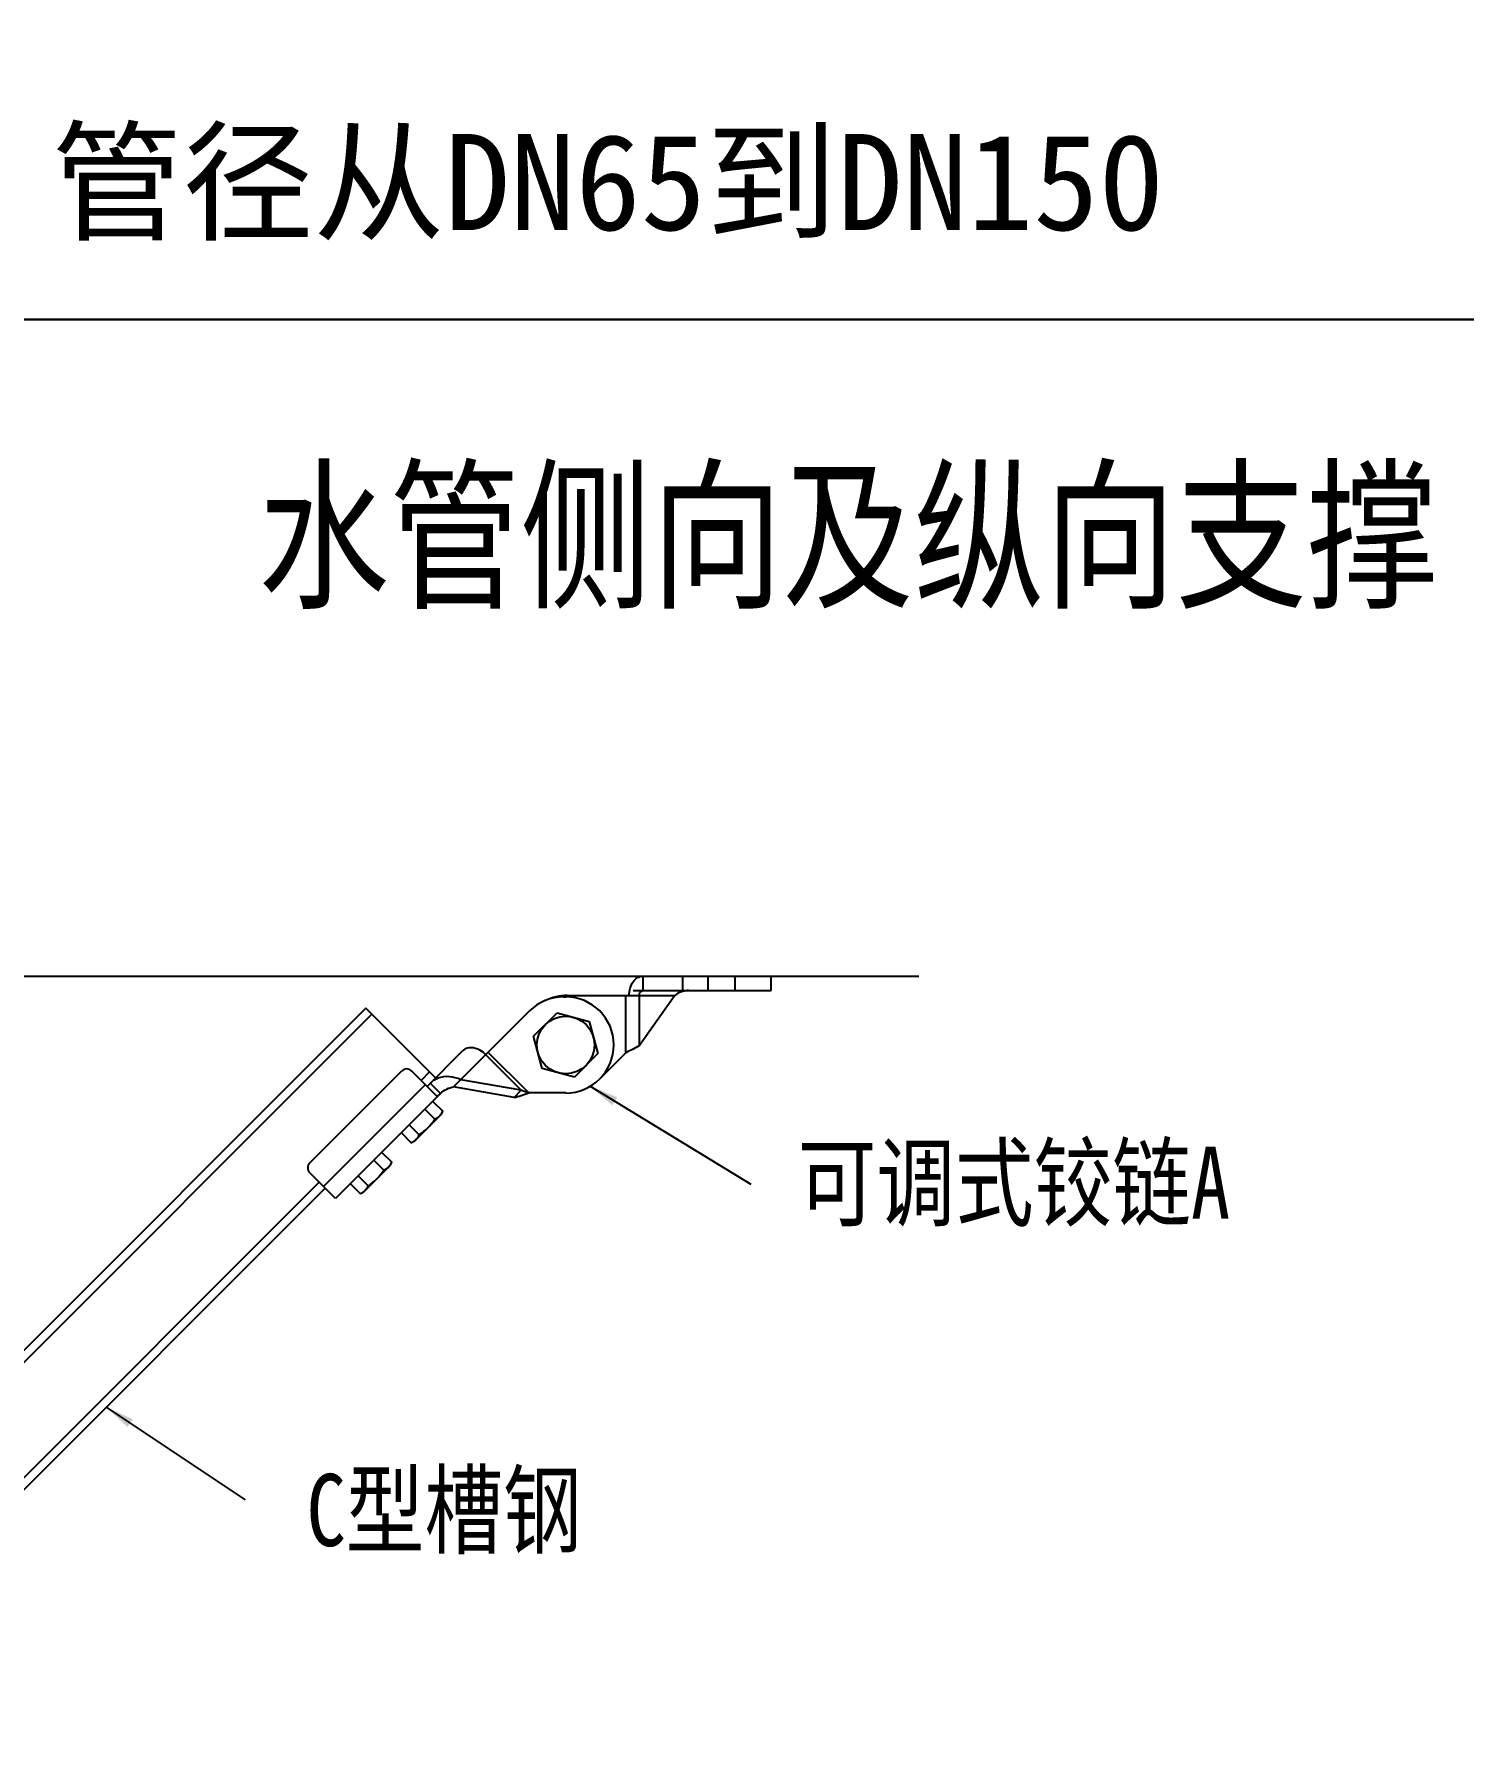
# Model space of a CAD drawing. Extents: x 1680110 to 4798266, y 269661 to 1249705.
# Drawn here: x 2400545 to 2405521, y 654842 to 660817 of the extents above; entities that cross this region are included whole.
import ezdxf

# ---------------------------------------------------------------- set-up
doc = ezdxf.new("R2010")
doc.units = 0
doc.header["$LTSCALE"] = 1000
doc.header["$MEASUREMENT"] = 0
doc.layers.add('BZ', color=8, linetype='Continuous')
doc.layers.add('DIM_SYMB', color=3, linetype='Continuous')
doc.styles.add('HZ', font='txt', dxfattribs={"width": 0.7, "height": 5, "bigfont": 'STF:宋体'})
doc.styles.get("Standard").update_dxf_attribs({"font": 'gbenor.shx', "bigfont": 'gbcbig.shx'})
doc.dimstyles.get("Standard").update_dxf_attribs({"dimscale": 100, "dimtxt": 3.5, "dimasz": 1, "dimexe": 2.5, "dimexo": 3, "dimgap": 1.5, "dimtad": 1, "dimdec": 0, "dimzin": 0, "dimdsep": 46, "dimtxsty": 'Standard', "dimblk": 'ARCHTICK', "dimcen": 0.09, "dimadec": 0, "dimazin": 0, "dimtfac": 1, "dimtdec": 0, "dimtix": 1, "dimtmove": 2, "dimatfit": 3, "dimfxl": 1, "dimtolj": 1, "dimtzin": 0, "dimarcsym": 0})

# ---------------------------------------------------------------- blocks, each defined once
blk = doc.blocks.new('gfhhrryyfd')
at = {"linetype": 'Continuous'}
for p, q in [((3691457.4, -1749906), (3691457.4, -1749956.2)), ((3691457.4, -1749906), (3691904.2, -1749906)), ((3691595.7, -1749906), (3691595.7, -1749956.2)), ((3691684.4, -1749906), (3691684.4, -1749956.2)), ((3691778.8, -1749956.2), (3691778.8, -1749906)), ((3691904.2, -1749956.2), (3691904.2, -1749906)), ((3691181.9, -1749978.1), (3691189.2, -1749978.1)), ((3691194.3, -1749972.9), (3691568.8, -1749972.9)), ((3691398.3, -1750172.8), (3691398.3, -1749972.9)), ((3691424, -1749956.2), (3691457.4, -1749956.2)), ((3691568.8, -1749972.9), (3691445.6, -1750147.1)), ((3691445.6, -1750147.1), (3691445.6, -1749972.9)), ((3691457.4, -1749956.2), (3691904.2, -1749956.2)), ((3690493.6, -1750017.5), (3688200.5, -1752310.6)), ((3690514.3, -1750038.2), (3688221.2, -1752331.3)), ((3690736.1, -1750260), (3690493.6, -1750017.5)), ((3690798.8, -1750291.8), (3691063.6, -1750027.1)), ((3691077.2, -1750115.4), (3691159.2, -1750033.4)), ((3691159.2, -1750033.4), (3691271.1, -1750063.4)), ((3691271.1, -1750063.4), (3691301.1, -1750175.3)), ((3691107.2, -1750227.3), (3691077.2, -1750115.4)), ((3690706.5, -1750289.5), (3690830.3, -1750165.8)), ((3690911, -1750179.6), (3691034.2, -1750302.8)), ((3691060.8, -1750312.6), (3690919.4, -1750171.3)), ((3691301.1, -1750175.3), (3691219.2, -1750257.3)), ((3691398.3, -1750172.8), (3691307.5, -1750263.6)), ((3690298.5, -1750555.7), (3690617.8, -1750236.3)), ((3690740.3, -1750323.3), (3690653.3, -1750236.3)), ((3690715.4, -1750239.3), (3690685.8, -1750268.8)), ((3691034.2, -1750302.8), (3690823.9, -1750266.7)), ((3691219.2, -1750257.3), (3691107.2, -1750227.3)), ((3690345.8, -1750638.5), (3690700.6, -1750283.6)), ((3690753, -1750314.1), (3690387.2, -1750679.9)), ((3690753, -1750314.1), (3690717.5, -1750278.6)), ((3691009.1, -1750327.9), (3690798.8, -1750291.8)), ((3691009.1, -1750327.9), (3691034.2, -1750302.8)), ((3691189.2, -1750312.6), (3691060.8, -1750312.6)), ((3690661.6, -1750481.1), (3690756.2, -1750386.5)), ((3690698.3, -1750368.7), (3690733.5, -1750403.9)), ((3690725.7, -1750341.4), (3690760.8, -1750376.5)), ((3690756.2, -1750386.5), (3690760.8, -1750376.5)), ((3690616.4, -1750450.6), (3690651.6, -1750485.8)), ((3690643.7, -1750423.3), (3690678.9, -1750458.5)), ((3690661.6, -1750481.1), (3690651.6, -1750485.8)), ((3690484.1, -1750658.6), (3690578.8, -1750563.9)), ((3690520.9, -1750546.1), (3690556.1, -1750581.3)), ((3690548.2, -1750518.8), (3690583.4, -1750554)), ((3690578.8, -1750563.9), (3690583.4, -1750554)), ((3690331, -1750623.7), (3688806.7, -1752148)), ((3690387.2, -1750679.9), (3690298.5, -1750591.1)), ((3690439, -1750628), (3690474.2, -1750663.2)), ((3690466.3, -1750600.7), (3690501.5, -1750635.9)), ((3690351.7, -1750644.4), (3688827.4, -1752168.7)), ((3690484.1, -1750658.6), (3690474.2, -1750663.2))]:
    blk.add_line(p, q, dxfattribs=at)
blk.add_circle((3691189.2, -1750145.4), 100.4, dxfattribs=at)
for centre, radius, start, end in [((3691181.9, -1750145.4), 167.3, 90, 135), ((3691194.3, -1750140.2), 167.3, 90, 117.00029), ((3691189.2, -1750145.4), 167.3, 270, 90), ((3690635.5, -1750254.1), 25.1, 45, 135), ((3690316.2, -1750573.4), 25.1, 135, 225)]:
    blk.add_arc(centre, radius, start, end, dxfattribs=at)
for points, knots in [([(3691410.1, -1749972.9), (3691410.1, -1749964.3), (3691412.3, -1749947.6), (3691422.3, -1749925.7), (3691437.7, -1749910.1), (3691451.1, -1749906), (3691457.4, -1749906)], [0, 0, 0, 0, 0.287969, 0.555344, 0.790533, 1, 1, 1, 1]), ([(3691445.6, -1749972.9), (3691445.6, -1749968.8), (3691447.1, -1749961.2), (3691454.2, -1749956.2), (3691457.4, -1749956.2)], [0, 0, 0, 0, 0.55976, 1, 1, 1, 1]), ([(3691596.4, -1749959.1), (3691593.8, -1749959.8), (3691584, -1749963.2), (3691574.9, -1749968.5), (3691568.8, -1749972.9)], [0, 0, 0, 0, 0.265236, 1, 1, 1, 1]), ([(3690911, -1750179.6), (3690904.9, -1750173.5), (3690891.5, -1750163.3), (3690869, -1750154.8), (3690847.1, -1750154.7), (3690834.7, -1750161.3), (3690830.3, -1750165.8)], [0, 0, 0, 0, 0.287971, 0.555344, 0.790532, 1, 1, 1, 1]), ([(3691445.6, -1750147.1), (3691438.7, -1750151.9), (3691423, -1750160.7), (3691406.8, -1750168.6), (3691398.3, -1750172.8)], [0, 0, 0, 0, 0.468219, 1, 1, 1, 1]), ([(3690744, -1750261.4), (3690741.5, -1750262.4), (3690731.8, -1750266.7), (3690723.1, -1750273), (3690717.5, -1750278.6)], [0, 0, 0, 0, 0.252907, 1, 1, 1, 1]), ([(3690823.9, -1750266.7), (3690811.7, -1750260.8), (3690784.8, -1750253.1), (3690756.7, -1750256.5), (3690744, -1750261.4)], [0, 0, 0, 0, 0.500769, 1, 1, 1, 1]), ([(3690753, -1750314.1), (3690750.3, -1750316.7), (3690747.7, -1750319.8), (3690741.4, -1750324.5), (3690740.3, -1750323.3)], [0, 0, 0, 0, 0.693247, 1, 1, 1, 1]), ([(3690753, -1750314.1), (3690759.3, -1750307.7), (3690773.9, -1750297.8), (3690790.7, -1750293.1), (3690798.8, -1750291.8)], [0, 0, 0, 0, 0.522516, 1, 1, 1, 1]), ([(3691009.1, -1750327.9), (3691017.4, -1750326.4), (3691034.8, -1750321.6), (3691051.7, -1750315.7), (3691060.8, -1750312.6)], [0, 0, 0, 0, 0.468219, 1, 1, 1, 1]), ([(3691060.8, -1750312.6), (3691058.5, -1750311.9), (3691049.5, -1750309), (3691040.6, -1750305.8), (3691034.2, -1750302.8)], [0, 0, 0, 0, 0.254643, 1, 1, 1, 1]), ([(3690733.5, -1750403.9), (3690735.1, -1750403.1), (3690740.9, -1750400.2), (3690746.4, -1750396.3), (3690749.8, -1750392.9)], [0, 0, 0, 0, 0.255699, 1, 1, 1, 1]), ([(3690749.8, -1750392.9), (3690751, -1750391.7), (3690755.4, -1750386.8), (3690758.7, -1750381), (3690760.8, -1750376.5)], [0, 0, 0, 0, 0.246322, 1, 1, 1, 1]), ([(3690651.6, -1750485.8), (3690652.4, -1750485.4), (3690655.7, -1750483.8), (3690658.9, -1750482), (3690661.1, -1750480.4)], [0, 0, 0, 0, 0.253346, 1, 1, 1, 1]), ([(3690667.9, -1750474.8), (3690669, -1750473.7), (3690673.5, -1750468.8), (3690676.8, -1750463), (3690678.9, -1750458.5)], [0, 0, 0, 0, 0.246322, 1, 1, 1, 1]), ([(3690556.1, -1750581.3), (3690557.6, -1750580.6), (3690563.5, -1750577.6), (3690569, -1750573.7), (3690572.4, -1750570.3)], [0, 0, 0, 0, 0.255699, 1, 1, 1, 1]), ([(3690572.4, -1750570.3), (3690573.6, -1750569.1), (3690578, -1750564.2), (3690581.3, -1750558.5), (3690583.4, -1750554)], [0, 0, 0, 0, 0.246322, 1, 1, 1, 1]), ([(3690490.5, -1750652.2), (3690491.6, -1750651.1), (3690496, -1750646.2), (3690499.4, -1750640.4), (3690501.5, -1750635.9)], [0, 0, 0, 0, 0.246322, 1, 1, 1, 1]), ([(3690474.2, -1750663.2), (3690475, -1750662.8), (3690478.3, -1750661.2), (3690481.4, -1750659.4), (3690483.7, -1750657.9)], [0, 0, 0, 0, 0.253346, 1, 1, 1, 1])]:
    blk.add_open_spline(points, degree=3, knots=knots, dxfattribs=at)
for points in [[(3691616.9, -1749956.2), (3691610, -1749956.2), (3691603.1, -1749957.2), (3691596.4, -1749959.1)], [(3690678.9, -1750458.5), (3690689.5, -1750451.1), (3690699.7, -1750443), (3690708.9, -1750433.8)], [(3690708.9, -1750433.8), (3690718, -1750424.7), (3690726.2, -1750414.5), (3690733.5, -1750403.9)], [(3690661.1, -1750480.4), (3690663.5, -1750478.8), (3690665.8, -1750476.9), (3690667.9, -1750474.8)], [(3690501.5, -1750635.9), (3690512.1, -1750628.5), (3690522.3, -1750620.4), (3690531.5, -1750611.3)], [(3690531.5, -1750611.3), (3690540.6, -1750602.1), (3690548.7, -1750591.9), (3690556.1, -1750581.3)], [(3690483.7, -1750657.9), (3690486.1, -1750656.2), (3690488.4, -1750654.3), (3690490.5, -1750652.2)]]:
    blk.add_open_spline(points, degree=3, dxfattribs=at)
at = {"layer": 'BZ'}
blk.add_line((3686795, -1749906), (3692418.4, -1749906), dxfattribs=at)
at = {"layer": 'DIM_SYMB'}
for points in [[(3686300.1, -1739469.4), (3696128.4, -1739469.4), (3696128.4, -1747620.2), (3686300.1, -1747620.2)], [(3686300.1, -1747620.2), (3699978.1, -1747620.2), (3699978.1, -1755771), (3686300.1, -1755771)]]:
    blk.add_lwpolyline(points, close=True, dxfattribs=at)
at = {"attachment_point": 1}
for s, insert, char_height in [('{\\fSimHei|b0|i0|c134|p2;\\W0.8;\\C7;水管侧向及纵向支撑}', (3690118.4, -1748163.1), 418.176), ('{\\fSimSun|b0|i0|c134|p2;\\W0.8;可调式铰链A}', (3691996.8, -1750499.4), 250.906), ('{\\fSimSun|b0|i0|c134|p2;\\W0.8;C型槽钢}', (3690286.8, -1751638.9), 250.906)]:
    blk.add_mtext(s, dxfattribs=dict(at, insert=insert, char_height=char_height))
at = {"layer": 'BZ', "insert": (3689398.5, -1746974.1), "char_height": 334.541, "attachment_point": 1, "style": 'HZ'}
blk.add_mtext('{\\fSimHei|b0|i0|c134|p2;\\W1;\\C7;管径从DN65到DN150}', dxfattribs=at)
for points in [[(3691274.3, -1750289.3), (3691833.6, -1750630.4)], [(3689589.5, -1751406.5), (3690072.7, -1751728.5)]]:
    blk.add_leader(points, dimstyle='Standard', override={"dimgap": 20, "dimtad": 0})

msp = doc.modelspace()

# ---------------------------------------------------------------- block references
at = {"lineweight": -3, "xscale": 0.9999959468841553, "yscale": 0.9999959506094456, "zscale": 0.9999959495959999}
msp.add_blockref('gfhhrryyfd', (-1288778.8, 2407437.3), dxfattribs=at)

doc.saveas('drawing.dxf')
